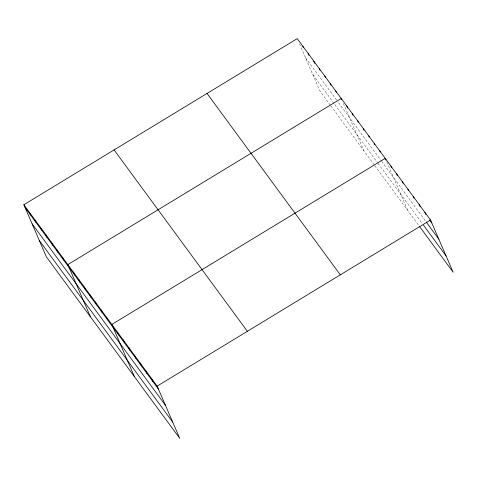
<?xml version="1.0" encoding="UTF-8"?>
<svg xmlns="http://www.w3.org/2000/svg" width="477" height="477" viewBox="0 0 477 477"><rect width="100%" height="100%" fill="white"/><g stroke="black" fill="none" stroke-linecap="round" stroke-linejoin="round"><path stroke-width="0.36" stroke-dasharray="2.38 1.79" d="M305.554 57.818L337.698 101.559M338.545 102.71L381.26 160.844M381.683 161.417L425.77 221.417M312.817 74.591L333.96 103.366M334.806 104.517L377.522 162.651M377.945 163.229L422.139 223.367M330.43 105.262L319.858 90.868L299.097 42.894M330.853 105.834L374.421 165.12M374.844 165.692L419.164 226.009M386.775 161.93L407.829 210.59M343.374 103.431L363.844 150.732"/><path stroke-width="0.72" d="M23.85 204.74L157.142 386.131L179.746 438.369L46.46 256.978L23.85 204.74L297.254 38.631L430.54 220.022L453.15 272.26L419.599 226.599M157.142 386.131L430.54 220.022M429.622 219.963L431.798 222.926M426.211 222.008L438.846 239.204M423.445 225.144L446.102 255.982M207.03 93.444L340.322 274.835M114.075 149.921L247.366 331.312M25.108 207.644L158.4 389.035M32.156 223.928L165.441 405.313M39.412 240.7L172.704 422.091M424.876 212.313L425.883 214.632M419.211 204.603L420.219 206.929M413.547 196.894L414.054 198.056M407.883 189.184L408.384 190.347M402.218 181.475L402.976 183.216M396.554 173.765L397.305 175.506M390.89 166.056L391.641 167.797M385.976 160.093L385.225 158.346L111.821 324.455L134.431 376.699M379.728 150.863L380.229 152.026M374.23 143.38L374.731 144.543M368.727 135.897L369.234 137.06M363.23 128.42L363.987 130.161M357.732 120.937L358.233 122.1M352.235 113.454L352.992 115.195M346.737 105.972L347.745 108.297M341.741 99.651L341.24 98.489L67.835 264.598L90.445 316.841M335.742 91.006L336.243 92.168M330.239 83.523L330.996 85.27M324.742 76.04L325.499 77.787M319.244 68.557L320.001 70.304M313.747 61.074L314.754 63.399M308.249 53.597L309.001 55.338M302.752 46.114L303.253 47.277M151.477 378.422L152.735 381.326M145.813 370.712L147.071 373.616M140.149 363.003L141.407 365.907M134.484 355.293L135.736 358.197M128.814 347.584L130.072 350.488M123.149 339.874L124.408 342.778M117.485 332.165L118.743 335.069M106.323 316.972L107.581 319.882M100.826 309.49L102.084 312.399M95.328 302.007L96.587 304.916M89.831 294.53L91.089 297.433M84.334 287.047L85.586 289.95M78.83 279.564L80.088 282.467M73.333 272.081L74.591 274.985M62.338 257.115L63.596 260.019M56.841 249.632L58.099 252.536M51.343 242.149L52.601 245.059M45.846 234.666L47.098 237.576M40.342 227.183L41.6 230.093M34.845 219.706L36.103 222.61M29.347 212.223L30.606 215.127"/></g></svg>
